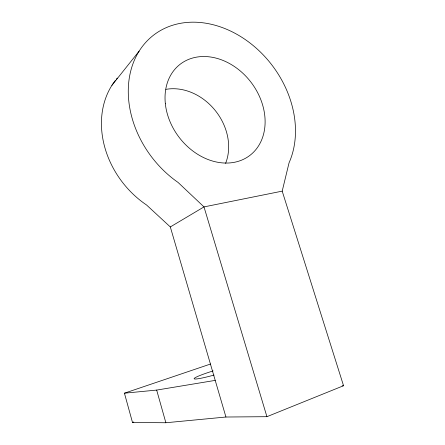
<?xml version="1.0" encoding="UTF-8"?>
<svg xmlns="http://www.w3.org/2000/svg" width="445" height="445" viewBox="0 0 445 445"><rect width="100%" height="100%" fill="white"/><g stroke="black" fill="none" stroke-linecap="round" stroke-linejoin="round"><path stroke-width="0.67" d="M282.197 191.139L289.05 162.837A95.786 75.706 52.8 0 0 244.611 39.11A95.786 75.706 52.8 0 0 135.169 58.44A95.786 75.706 52.8 0 0 178.067 182.439L203.999 206.903L266.922 416.687L343.546 385.726L282.197 191.139L203.999 206.903L170.313 226.939L146.533 204.978A87.137 71.6 51.9 0 1 115.528 80.228M111.906 85.351L139.135 51.131M210.546 364.021L124.428 393.191L132.504 422.477L133.806 421.999M124.428 393.191L156.668 390.081L215.219 380.386M132.504 422.477L165.868 422.75L225.938 417.021L266.922 416.687M342.172 385.821L343.546 385.726M170.313 226.939L225.938 417.021M156.668 390.081L165.868 422.75M116.401 79.143A87.137 71.6 51.9 0 1 117.296 78.081M165.968 89.35A52.21 42.848 52 0 1 215.213 110.466A52.21 42.848 52 0 1 225.598 163.354M214.078 375.057A24.725 2.153 -16.4 0 1 194.131 378.717A24.725 2.153 -16.4 0 1 213.111 370.924M165.345 103.746A57.377 45.279 52.8 0 0 244.778 158.665A57.377 45.279 52.8 0 0 235.066 66.973A57.377 45.279 52.8 0 0 165.345 103.746"/></g></svg>
